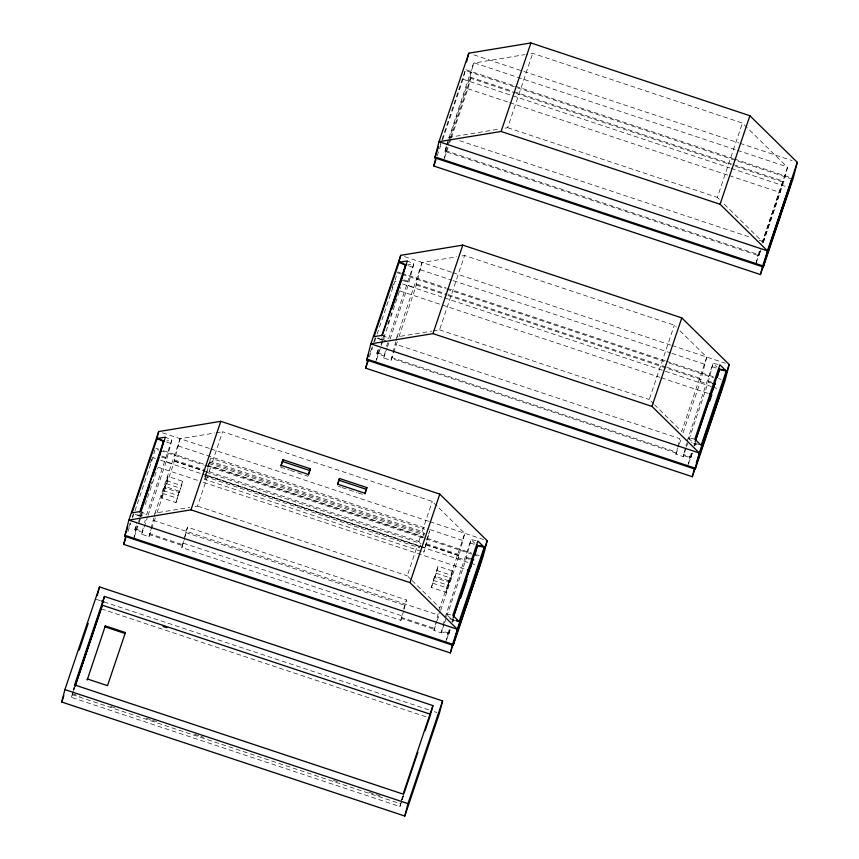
<?xml version="1.0" encoding="UTF-8"?>
<svg xmlns="http://www.w3.org/2000/svg" width="859" height="859" viewBox="0 0 859 859"><rect width="100%" height="100%" fill="white"/><g stroke="black" fill="none" stroke-linecap="round" stroke-linejoin="round"><path stroke-width="0.64" stroke-dasharray="4.29 3.22" d="M403.709 795.166L399.875 806.547L71.394 697.368L74.658 687.039M73.316 689.917L73.96 687.425M132.554 517.966L152.881 457.622L155.146 448.903L158.958 450.17M135.153 528.908L142.444 531.334L142.154 532.226L134.852 529.799L136.495 523.442M133.349 539.71L136.066 529.219M142.154 532.226L143.389 527.437M144.623 522.637L145.246 520.243M155.318 517.902L148.994 536.682L141.692 534.255L142.444 531.334M148.016 515.475L166.152 461.67L171.8 440.098L165.379 437.156M149.455 534.652L149.745 533.761L182.591 544.681L182.301 545.562L149.455 534.652L150.69 529.853M151.001 528.661L153.74 518.041M154.029 516.925L155.028 513.091L189.818 507.358M148.994 536.682L149.745 533.761M161.363 497.683L164.638 486.334L179.23 491.187L177.394 498.295L175.966 502.536L161.363 497.683L164.638 486.334M164.703 487.772L167.977 476.423L182.57 481.276L180.734 488.374L179.306 492.626L164.703 487.772L167.977 476.423M157.004 512.898L173.443 464.096L180.079 438.734L214.868 433.011M175.966 502.536L179.23 491.187M179.306 492.626L182.57 481.276M182.301 545.562L187.477 527.168L406.457 599.958L403.913 609.793M403.601 611.028L400.831 620.381L181.84 547.591L182.591 544.681M181.84 547.591L184.61 538.239M184.932 537.015L187.477 527.168M421.254 551.371L204.807 479.429L208.941 463.441L210.734 458.137L424.625 529.23M204.807 479.429L210.734 458.137M395.204 280.152L397.148 272.668L400.96 273.935M377.155 352.684L384.445 355.111L384.156 355.991L376.854 353.564L378.164 348.486M375.651 362.315L378.067 352.985M376.618 359.728L400.702 287.4M397.32 341.678L390.995 360.447L383.694 358.02L385.39 351.202M386.636 346.413L387.559 342.816M390.018 339.251L408.154 285.435L413.802 263.874L407.381 260.921M442.664 139.588L462.99 79.243L465.245 70.524L790.634 178.661M390.995 360.447L392.692 353.629M393.003 352.426L395.741 341.818M396.031 340.701L397.03 336.868L431.819 331.134M760.827 249.851L758.841 255.735L444.962 151.409L446.272 146.331M446.605 145.064L473.62 63.083L524.763 54.654M443.759 160.161L446.165 150.83M399.006 336.674L415.445 287.862L422.08 262.51L456.87 256.777M448.634 140.522L470.002 77.063L473.62 63.083M451.458 137.558L467.908 88.745L470.625 78.244M400.831 620.381L402.517 613.594M403.741 608.838L406.457 599.958M427.932 536.22L423.798 552.219L429.715 530.916L428.287 535.168M431.454 587.459L434.718 576.099L449.321 580.952L447.485 588.061L446.046 592.302L431.454 587.459L434.718 576.099M434.794 577.538L438.058 566.188L452.661 571.042L450.825 578.139L449.386 582.391L434.794 577.538L438.058 566.188M444.157 624.074L441.204 632.836L433.913 630.409L438.777 611.297M439.089 610.105L464.762 533.353L438.036 507.068M446.046 592.302L449.321 580.952M449.386 582.391L452.661 571.042M440.656 610.384L458.362 557.824L464.762 533.353M441.204 632.836L444.532 619.715M445.155 617.32L471.076 539.57L477.883 541.02M399.875 806.547L403.139 796.218M401.475 800.341L403.096 794.103M446.691 616.569L465.664 560.251L471.076 539.57L474.855 543.285M445.703 642.264L448.119 632.933M449.032 633.233L441.73 630.807L441.429 631.698L448.731 634.125L450.052 629.035M686.158 447.85L683.206 456.601L675.915 454.175L676.43 452.156L391.747 357.537L391.457 358.418L676.14 453.037L677.375 448.248M677.687 447.045L679.856 438.67L395.172 344.051M683.077 432.904L700.364 381.6L706.764 357.129L680.038 330.833M692.3 453.251L690.733 457.89L683.431 455.463L686.534 443.491M687.157 441.096L713.077 363.346L719.885 364.785M683.206 456.601L683.732 454.583L691.033 457.009M686.588 446.594L707.666 384.027L713.077 363.346L716.857 367.051M687.705 466.04L690.121 456.698M690.733 457.89L692.053 452.811M755.813 263.885L758.229 254.543M758.841 255.735L760.151 250.656M763.103 242.528L779.961 192.47L782.678 181.968M763.35 242.335L783.891 181.389L787.51 167.408L742.412 123.052L532.709 53.355L526.084 54.439M73.627 689.874L74.486 687.34M71.394 697.368L74.797 687.254M128.882 526.846L130.149 523.077M132.275 516.785L133.113 514.273M150.486 462.733L151.753 458.964M127.894 531.796L130.858 523.002M135.26 514.348L138.471 515.819L139.319 513.295M134.852 529.799L136.409 525.16M139.362 516.399L140.629 512.64M135.765 530.1L138.17 522.959M138.589 521.703L139.856 517.956M140.275 516.699L141.96 511.696M151.238 484.165L152.086 481.663M134.187 537.208L140.93 517.193M141.359 515.937L143.464 509.677M145.15 504.673L157.38 468.38M138.471 515.819L146.749 514.455L171.8 440.098L166.85 440.914M141.692 534.255L147.598 516.731M154.899 513.575L180.079 438.734M204.861 476.444L206.289 472.203L209.124 471.731L418.827 541.438L420.996 543.564L419.557 547.806L204.861 476.444L207.685 475.983L417.399 545.68L419.557 547.806M423.616 535.769L424.335 533.643L422.166 531.517L212.463 461.82L209.628 462.292L208.2 466.534L211.024 466.072L420.738 535.769L422.896 537.895M194.972 506.509L197.549 506.091L207.685 475.983M209.124 471.731L211.024 466.072M212.463 461.82L222.599 431.733L432.302 501.431L437.081 506.123M370.465 351.879L373.429 343.074M373.848 341.818L375.115 338.049M392.058 287.754L393.336 283.985M440.259 144.688L441.526 140.919M441.956 139.663L465.245 70.524M369.477 356.829L372.86 346.768M374.556 341.742L376.671 335.45M377.101 334.194L394.882 281.398L397.427 282.246M437.156 155.93L442.235 140.844M377.262 338.113L380.473 339.595L381.321 337.072M376.854 353.564L378.84 347.68M381.364 340.164L382.212 337.662M444.962 151.409L448.205 141.767M377.767 353.876L379.324 349.237M381.009 344.223L383.962 335.461M387.763 324.208L389.03 320.45M390.716 315.446L391.554 312.944M445.875 151.721L449.966 139.566M450.384 138.32L470.915 77.364M444.715 157.573L448.087 147.565M449.772 142.562L451.039 138.804M380.473 339.595L388.751 338.231L413.802 263.874L407.617 264.894M383.694 358.02L387.065 348.013M387.495 346.757L389.599 340.508M396.901 337.351L422.08 262.51M433.108 330.919L439.55 329.856L464.601 255.499L674.304 325.207L676.216 327.086M505.006 128.141L507.658 127.701L532.709 53.355M411.074 579.546L407.252 575.788L417.399 545.68M418.827 541.438L420.738 535.769M422.166 531.517L432.302 501.431M433.913 630.409L436.855 621.648M437.285 620.391L440.238 611.64M444.586 622.818L446.272 617.814M447.818 633.813L449.805 627.929M451.909 621.669L453.176 617.911M446.669 639.676L450.041 629.668M452.575 622.152L453.412 619.65M448.731 634.125L450.299 629.475M452.822 621.97L453.67 619.468M401.69 800.309L403.386 795.251M654.032 404.256L649.254 399.553L674.304 325.207M719.251 199.267L717.362 197.398L742.412 123.052M706.764 357.129L681.713 431.476L654.987 405.19M676.14 453.037L676.43 452.156M675.915 454.175L678.857 445.424M679.286 444.167L681.391 437.907M683.431 455.463L683.732 454.583M787.51 167.408L762.459 241.755L723.031 202.982M689.82 457.589L691.388 452.951M693.911 445.434L694.759 442.933M757.928 255.434L759.496 250.796M762.019 243.29L782.979 181.077M688.671 463.452L692.043 453.434M694.577 445.928L695.833 442.17M756.349 262.543L760.569 250.033M694.824 445.746L695.672 443.244M448.57 137.44L499.713 129.011M462.024 255.928L464.601 255.499M216.157 432.796L222.599 431.733M694.834 439.142L688.027 437.693L694.351 443.91L696.617 444.393M699.366 444.468L691.516 442.535M450.567 614.883L446.025 613.927L452.349 620.144L455.753 620.864M453.96 619.973L449.504 618.77M473.9 54.869L738.729 142.895M739.996 143.313L792.202 160.665M474.49 62.943L736.056 149.874M737.323 150.304L786.844 166.753M465.911 69.751L514.283 85.836M515.561 86.254L733.275 158.614M734.552 159.044L790.57 177.663M470.002 77.063L512.78 91.279M514.047 91.698L732.233 164.219M733.5 164.638L783.891 181.389M469.712 77.944L515.024 93.008M516.291 93.427L730.665 164.681M735.744 166.367L783.591 182.269M462.99 79.243L729.914 167.956M731.181 168.375L787.102 186.961M467.908 88.745L508.496 102.242M509.763 102.661L727.949 175.182M729.227 175.601L779.961 192.47M507.658 127.701L717.362 197.398M459.597 140.672L751.636 237.739M759.259 240.262L761.793 241.111M445.252 150.529L759.141 254.855M404.525 256.605L451.63 272.26M452.908 272.679L670.621 345.05M671.899 345.468L725.372 363.239M408.562 265.818L412.921 267.267M420.223 269.694L451.995 280.259M453.262 280.678L670.589 352.909M671.856 353.328L704.906 364.313M712.197 366.739L717.652 368.554M397.803 271.906L400.348 272.754M401.625 273.173L446.186 287.99M447.453 288.409L665.167 360.769M666.444 361.199L713.55 376.854M718.639 378.54L721.195 379.388M402.227 274.365L445.445 288.721M446.712 289.15L664.061 361.381M669.15 363.078L713.636 377.863M403.88 279.873L409.206 281.645M416.497 284.071L447.002 294.207M448.269 294.626L665.596 366.857M666.874 367.276L701.18 378.69M708.482 381.117L711.681 382.169M402.517 280.399L408.905 282.525M416.207 284.952L446.701 295.088M447.979 295.517L700.89 379.571M708.192 381.997L711.381 383.06M700.364 381.6L707.666 384.027M408.154 285.435L415.445 287.862M402.517 283.932L443.19 297.45M444.457 297.869L711.381 386.582M712.648 387.012L717.727 388.697M399.8 290.9L659.852 377.337M661.119 377.756L708.052 393.358M439.55 329.856L649.254 399.553M386.775 341.259L378.121 337.974M280.592 467.146L289.3 470.034M290.546 470.453L307.962 476.24M338.403 486.355L340.894 487.182M342.14 487.601L357.065 492.561M358.31 492.969L363.293 494.623M162.523 432.829L209.628 448.495M210.906 448.913L428.62 521.273M429.887 521.692L483.37 539.473M166.56 442.052L170.92 443.502M178.221 445.918L428.587 529.133M429.854 529.563L462.904 540.536M470.195 542.963L474.555 544.413M209.628 462.292L424.335 533.643M208.941 463.441L424.11 534.953M155.801 448.14L158.346 448.978M163.435 450.674L471.548 553.078M476.638 554.774L479.193 555.623M160.225 450.588L203.443 464.955M204.71 465.374L471.634 554.087M472.901 554.517L479.258 556.621M174.56 460.07L204.882 470.152M426.397 543.779L459.243 554.689M161.879 456.097L167.204 457.868M466.48 557.341L469.68 558.404M174.259 460.961L204.582 471.033M426.096 544.66L458.942 555.58M161.578 456.988L166.904 458.76M174.205 461.186L207.051 472.096M426.032 544.885L458.889 555.794M466.19 558.221L469.379 559.284M206.289 472.203L420.996 543.564M458.362 557.824L465.664 560.251M166.152 461.67L173.443 464.096M206.3 475.016L425.28 547.795M152.881 457.622L155.425 458.47M160.515 460.156L201.189 473.674M202.456 474.104L419.804 546.335M421.071 546.764L469.368 562.817M470.646 563.236L475.725 564.921M157.798 467.135L198.397 480.621M203.465 482.307L466.05 569.581M166.539 480.664L181.142 485.518M436.63 570.43L451.222 575.283M166.141 483.531L180.734 488.374M436.222 573.297L450.825 578.139M163.199 490.586L177.802 495.439M433.29 580.351L447.883 585.204M162.791 493.442L177.394 498.295M432.882 583.207L447.485 588.061M197.549 506.091L407.252 575.788M141.51 516.399L136.119 514.197M153.17 520.275L437.854 614.894M185.684 532.494L404.664 605.273M183.332 543.156L402.323 615.946M96.305 599.346L101.383 601.032M103.928 601.88L429.21 709.996M434.3 711.681L436.844 712.53M101.212 608.848L427.148 717.179M72.349 693.664L79.994 696.198M110.543 706.356L115.643 708.052M146.191 718.21L151.291 719.896M152.558 720.325L157.659 722.011M194.574 734.284L199.675 735.98M200.942 736.399L203.486 737.247M333.356 780.412L338.446 782.098M369.005 792.256L380.462 796.068M72.102 694.63L400.584 803.809M382.33 335.278L388.751 338.231M140.328 511.502L146.749 514.455M412.03 580.48L439.711 607.71M401.582 617.46L401.282 618.351L434.139 629.271L434.429 628.38L401.582 617.46"/><path stroke-width="1.29" d="M61.708 702.018L64.919 689.584L99.515 586.912L442.6 700.933L439.378 713.367L404.793 816.05L61.708 702.018L63.845 695.683M97.26 595.609L99.515 586.912M101.212 608.848L101.92 606.11L75.087 685.783M74.905 686.073L102.167 605.144L104.433 596.414L432.915 705.593L430.971 713.077M124.705 536.231L128.882 520.082L158.7 431.562L220.806 421.329L439.787 494.118L487.182 540.74L483.005 556.89L453.187 645.399L124.705 536.231L127.69 527.372M123.664 544.37L125.919 535.651L452.575 644.218L450.32 652.937L123.664 544.37L125.779 538.088M105.335 625.878L105.077 626.845L125.156 633.523L125.403 632.557L105.335 625.878L87.189 679.963L87.435 678.997L107.515 685.665L125.403 632.557M156.456 440.259L158.7 431.562M159.903 455.442L163.511 441.462L164.38 441.322L157.97 438.369M280.968 466.007L282.955 459.705L310.335 468.799L308.349 475.102M366.707 359.996L370.884 343.847L400.702 255.338L462.808 245.105L681.788 317.884L729.184 364.506L725.007 380.655L695.189 469.175L366.707 359.996L368.833 353.683M365.666 368.146L367.92 359.416L694.577 467.983L692.322 476.713L365.666 368.146L368.2 360.597M337.544 484.809L339.53 478.506L366.9 487.601L364.914 493.904M398.78 262.79L400.702 255.338M401.905 279.218L405.512 265.238L406.382 265.098L399.972 262.145M434.815 157.841L438.992 141.692L468.81 53.183L530.905 42.95L749.896 115.729L797.292 162.351L793.115 178.5L763.297 267.02L434.815 157.841L438.648 146.47M433.763 165.991L436.028 157.261L762.685 265.828L760.43 274.558L433.763 165.991L435.889 159.699M466.566 61.88L468.81 53.183M404.793 816.05L408.004 803.616L442.6 700.933M470.764 567.348L472.568 560.347M475.102 554.689L477.4 545.787L476.734 545.143L483.542 546.582M453.187 645.399L457.364 629.25L487.182 540.74M713.067 389.954L714.57 384.123M717.426 377.187L719.402 369.563L718.736 368.908L725.544 370.358M695.189 469.175L699.366 453.026L729.184 364.506M763.297 267.02L767.474 250.871L797.292 162.351M79.221 650.048L88.187 623.43M157.1 438.519L132.05 512.866L140.328 511.502L165.379 437.156L157.1 438.519L163.511 441.462L139.738 512.039M104.433 596.414L74.604 684.934L403.096 794.103L432.915 705.593M75.227 685.987L100.793 610.115M141.048 511.395L149.906 485.11M152.859 476.348L159.183 457.579M190.977 509.849L409.968 582.627L457.364 629.25L128.882 520.082L190.977 509.849L220.806 421.329M282.955 459.705L281.054 465.363L308.424 474.458L310.335 468.799M399.102 262.285L374.052 336.642L382.33 335.278L407.381 260.921L399.102 262.285L405.512 265.238L381.74 335.815M391.908 308.886L401.604 280.098M339.53 478.506L337.619 484.165L365 493.27L366.9 487.601M432.979 333.614L651.97 406.404L699.366 453.026L370.884 343.847L432.979 333.614L462.808 245.105M501.087 131.47L720.078 204.249L767.474 250.871L438.992 141.692L501.087 131.47L530.905 42.95M409.968 582.627L439.787 494.118M453.198 617.621L477.4 545.787L484.197 547.237L459.157 621.583L456.881 621.1M453.595 616.665L472.869 559.467M460.585 598.379L466.909 579.61M452.994 642.961L481.802 557.47L479.537 566.188L450.32 652.937M403.816 793.984L417.871 752.259M425.119 730.762L430.649 714.323L102.167 605.144M651.97 406.404L681.788 317.884M720.078 204.249L749.896 115.729M695.199 441.397L719.402 369.563L726.209 371.002L701.159 445.359L694.834 439.142L719.885 364.785L726.209 371.002M695.597 440.431L714.871 383.232M709.749 400.874L711.853 394.625L709.319 393.776M696.273 462.958L723.804 381.246L721.539 389.965L692.322 476.713M763.103 264.572L791.901 179.091L789.646 187.81L760.43 274.558M456.226 620.456L458.491 620.939M712.444 383.415L715.483 384.424M282.504 461.476L309.874 470.571M339.069 480.278L366.439 489.372M470.743 558.758L473.781 559.767M467.317 570L469.852 570.848M101.383 601.032L103.928 601.88M163.038 626.426L166.85 627.693M64.919 689.584L408.004 803.616M484.197 547.237L477.883 541.02L452.833 615.366L459.157 621.583"/></g></svg>
